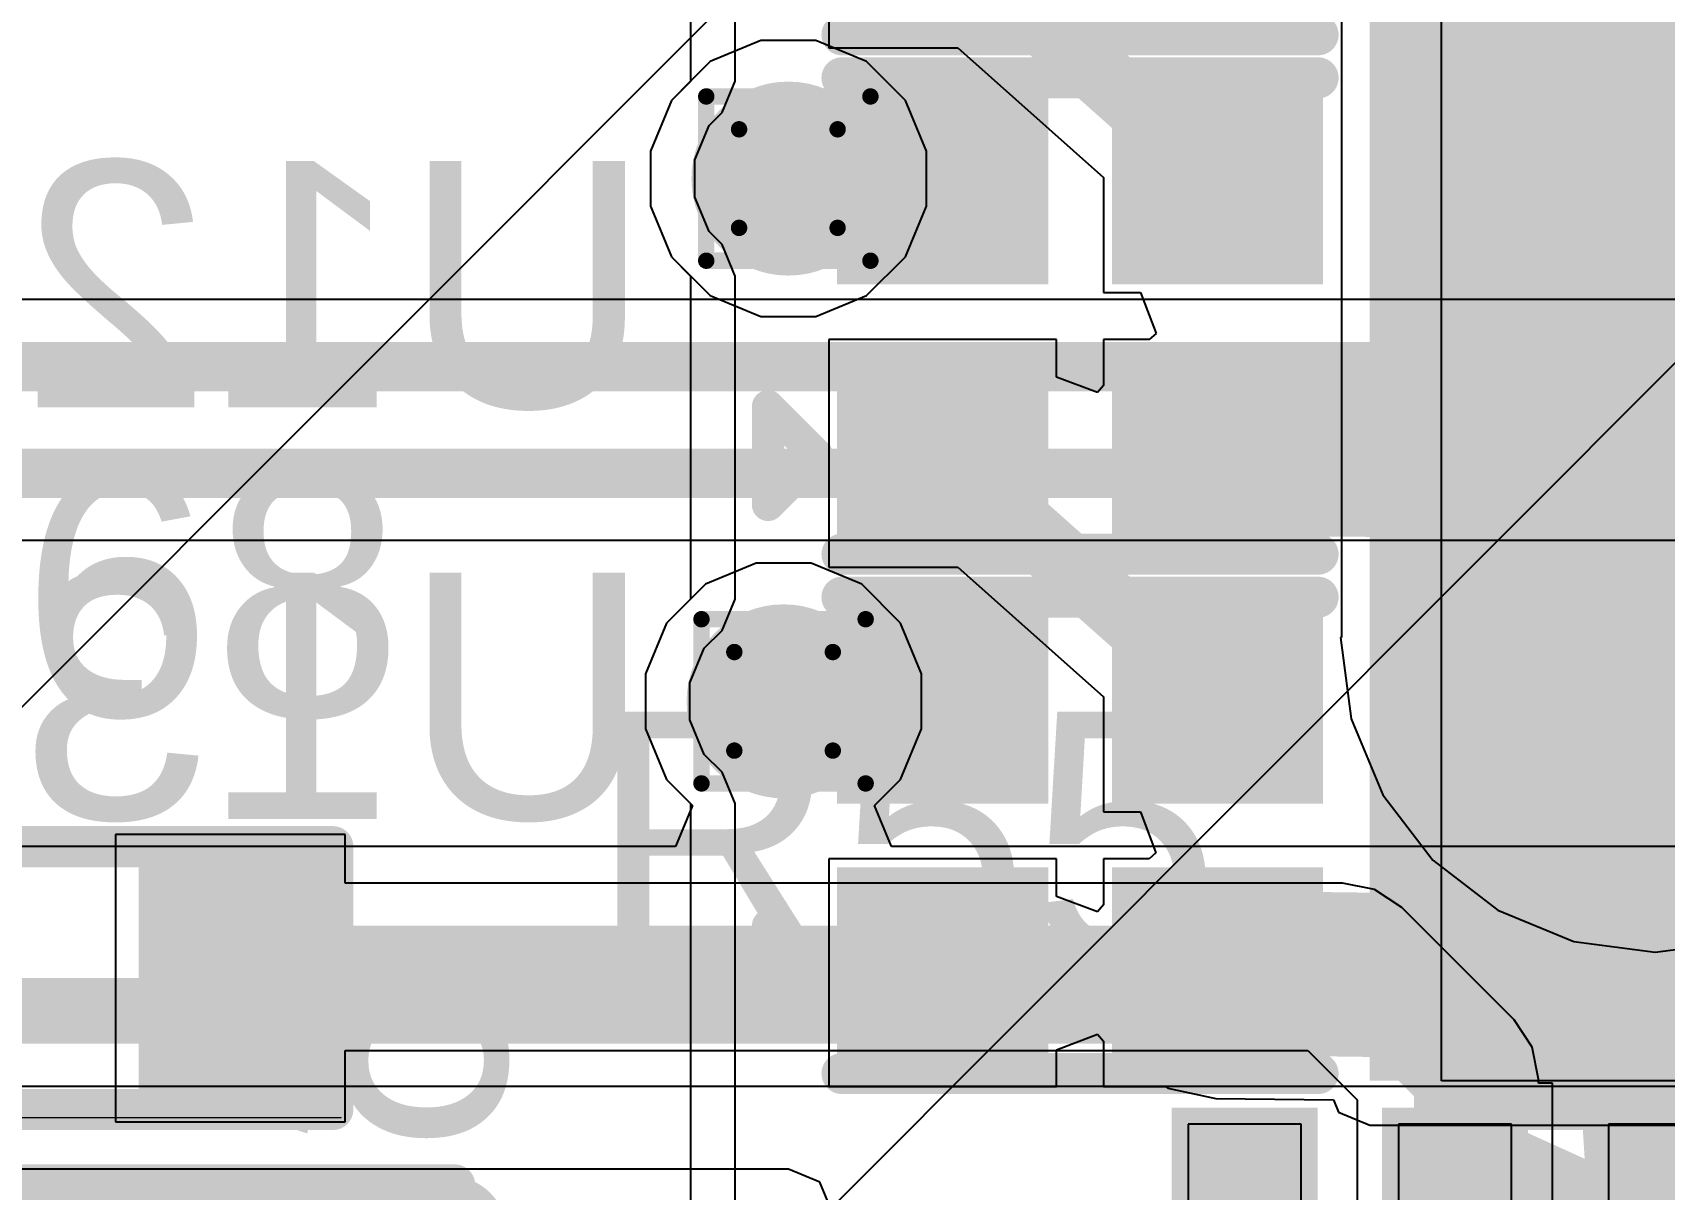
# Model space of a CAD drawing. Header units: inches. Extents: x -6 to 5433, y -4 to 5447.
# Drawn here: x 2.47 to 7.52, y 12.01 to 15.59 of the extents above; entities that cross this region are included whole.
import ezdxf

# ---------------------------------------------------------------- set-up
doc = ezdxf.new("R2010")
doc.units = ezdxf.units.IN
for name, color, linetype in [('Bottom Layer', 5, 'Continuous'), ('Bottom Overlay', 54, 'Continuous'), ('Bottom Paste', 16, 'Continuous'), ('Bottom Solder', 6, 'Continuous'), ('Drill Drawing', 1, 'Continuous'), ('Ground', 16, 'Continuous'), ('Power', 76, 'Continuous'), ('Top Layer', 1, 'Continuous'), ('Top Overlay', 2, 'Continuous'), ('Top Paste', 8, 'Continuous'), ('Top Solder', 216, 'Continuous'), ('Via Holes', 16, 'Continuous')]:
    doc.layers.add(name, color=color, linetype=linetype)
doc.styles.add('Arial', font='', dxfattribs={"height": 0.2})
doc.styles.add('Arial_Bold', font='', dxfattribs={"height": 0.2})
doc.styles.get('Arial').set_extended_font_data('Arial')
doc.styles.get('Arial_Bold').set_extended_font_data('Arial', bold=True)

# ---------------------------------------------------------------- blocks, each defined once
blk = doc.blocks.new('C___0402_B_9')
at = {"layer": 'Bottom Layer'}
for points in [[(-0.2413, 0.3175), (-0.2413, -0.3175), (-0.6985, -0.3175), (-0.6985, 0.3175)], [(0.6985, 0.3175), (0.6985, -0.3175), (0.2413, -0.3175), (0.2413, 0.3175)]]:
    blk.add_hatch(color=5, dxfattribs=at).paths.add_polyline_path(points)
at = {"layer": 'Bottom Paste'}
for points in [[(-0.2413, 0.3175), (-0.2413, -0.3175), (-0.6985, -0.3175), (-0.6985, 0.3175)], [(0.6985, 0.3175), (0.6985, -0.3175), (0.2413, -0.3175), (0.2413, 0.3175)]]:
    blk.add_hatch(color=16, dxfattribs=at).paths.add_polyline_path(points)
at = {"layer": 'Bottom Solder'}
for points in [[(-0.1813, 0.3775), (-0.1813, -0.3775), (-0.7585, -0.3775), (-0.7585, 0.3775)], [(0.7585, 0.3775), (0.7585, -0.3775), (0.1813, -0.3775), (0.1813, 0.3775)]]:
    blk.add_hatch(color=6, dxfattribs=at).paths.add_polyline_path(points)
at = {"layer": 'Bottom Overlay'}
for points in [[(-0.7874, 0.4064, 0.127, 0.127, 0), (-0.2794, 0.4064, 0.127, 0.127, 0)], [(-0.7874, -0.4064, 0.127, 0.127, 0), (-0.7874, 0.4064, 0.127, 0.127, 0)], [(0.2794, 0.4064, 0.127, 0.127, 0), (0.7874, 0.4064, 0.127, 0.127, 0)], [(0.7874, -0.4064, 0.127, 0.127, 0), (0.7874, 0.4064, 0.127, 0.127, 0)], [(-0.7874, -0.4064, 0.127, 0.127, 0), (-0.2794, -0.4064, 0.127, 0.127, 0)], [(0.2794, -0.4064, 0.127, 0.127, 0), (0.7874, -0.4064, 0.127, 0.127, 0)]]:
    blk.add_lwpolyline(points, format="xyseb", dxfattribs=at)
for points in [[(-0.8191, 0.4064, 0.0635, 0.0635, 1), (-0.7556, 0.4064, 0.0635, 0.0635, 1)], [(-0.8191, 0.4064, 0.0635, 0.0635, 1), (-0.7556, 0.4064, 0.0635, 0.0635, 1)], [(-0.3111, 0.4064, 0.0635, 0.0635, 1), (-0.2477, 0.4064, 0.0635, 0.0635, 1)], [(0.2477, 0.4064, 0.0635, 0.0635, 1), (0.3111, 0.4064, 0.0635, 0.0635, 1)], [(0.7556, 0.4064, 0.0635, 0.0635, 1), (0.8191, 0.4064, 0.0635, 0.0635, 1)], [(0.7556, 0.4064, 0.0635, 0.0635, 1), (0.8191, 0.4064, 0.0635, 0.0635, 1)], [(-0.8191, -0.4064, 0.0635, 0.0635, 1), (-0.7556, -0.4064, 0.0635, 0.0635, 1)], [(-0.8191, -0.4064, 0.0635, 0.0635, 1), (-0.7556, -0.4064, 0.0635, 0.0635, 1)], [(-0.3111, -0.4064, 0.0635, 0.0635, 1), (-0.2477, -0.4064, 0.0635, 0.0635, 1)], [(0.2477, -0.4064, 0.0635, 0.0635, 1), (0.3111, -0.4064, 0.0635, 0.0635, 1)], [(0.7556, -0.4064, 0.0635, 0.0635, 1), (0.8191, -0.4064, 0.0635, 0.0635, 1)], [(0.7556, -0.4064, 0.0635, 0.0635, 1), (0.8191, -0.4064, 0.0635, 0.0635, 1)]]:
    blk.add_lwpolyline(points, format="xyseb", close=True, dxfattribs=at)
blk = doc.blocks.new('XL_1010RGBC_WS2812B_B_23')
at = {"layer": 'Bottom Layer'}
for points in [[(-0.65, 0.2), (-0.65, 0.65), (-0.2, 0.65), (-0.2, 0.2)], [(0.2, 0.2), (0.2, 0.65), (0.65, 0.65), (0.65, 0.2)], [(-0.65, -0.2), (-0.2, -0.2), (-0.2, -0.65), (-0.65, -0.65)], [(0.2, -0.2), (0.65, -0.2), (0.65, -0.65), (0.2, -0.65)]]:
    blk.add_hatch(color=5, dxfattribs=at).paths.add_polyline_path(points)
at = {"layer": 'Bottom Paste'}
for points in [[(-0.65, 0.2), (-0.65, 0.65), (-0.2, 0.65), (-0.2, 0.2)], [(0.2, 0.2), (0.2, 0.65), (0.65, 0.65), (0.65, 0.2)], [(-0.65, -0.2), (-0.2, -0.2), (-0.2, -0.65), (-0.65, -0.65)], [(0.2, -0.2), (0.65, -0.2), (0.65, -0.65), (0.2, -0.65)]]:
    blk.add_hatch(color=16, dxfattribs=at).paths.add_polyline_path(points)
at = {"layer": 'Bottom Solder'}
for points in [[(-0.7516, 0.0984), (-0.7516, 0.7516), (-0.0984, 0.7516), (-0.0984, 0.0984)], [(0.0984, 0.0984), (0.0984, 0.7516), (0.7516, 0.7516), (0.7516, 0.0984)], [(-0.7516, -0.0984), (-0.0984, -0.0984), (-0.0984, -0.7516), (-0.7516, -0.7516)], [(0.0984, -0.0984), (0.7516, -0.0984), (0.7516, -0.7516), (0.0984, -0.7516)]]:
    blk.add_hatch(color=6, dxfattribs=at).paths.add_polyline_path(points)
at = {"layer": 'Bottom Overlay'}
for points in [[(-0.7366, 0.7366, 0.127, 0.127, 0), (0.7366, 0.7366, 0.127, 0.127, 0)], [(-0.9652, -0.2794, 0.1, 0.1, 0), (-0.8128, -0.4318, 0.1, 0.1, 0)], [(-0.9652, -0.5842, 0.1, 0.1, 0), (-0.9652, -0.2794, 0.1, 0.1, 0)], [(1.016, -0.5588, 0.1, 0.1, 0), (1.016, -0.254, 0.1, 0.1, 0)], [(-0.9652, -0.5842, 0.1, 0.1, 0), (-0.8128, -0.4318, 0.1, 0.1, 0)], [(0.8636, -0.4064, 0.1, 0.1, 0), (1.1684, -0.4064, 0.1, 0.1, 0)], [(-0.7366, -0.7366, 0.127, 0.127, 0), (0.7366, -0.7366, 0.127, 0.127, 0)]]:
    blk.add_lwpolyline(points, format="xyseb", dxfattribs=at)
for points in [[(-0.7683, 0.7366, 0.0635, 0.0635, 1), (-0.7048, 0.7366, 0.0635, 0.0635, 1)], [(0.7048, 0.7366, 0.0635, 0.0635, 1), (0.7683, 0.7366, 0.0635, 0.0635, 1)], [(-0.9902, -0.2794, 0.05, 0.05, 1), (-0.9402, -0.2794, 0.05, 0.05, 1)], [(-0.9902, -0.2794, 0.05, 0.05, 1), (-0.9402, -0.2794, 0.05, 0.05, 1)], [(0.991, -0.254, 0.05, 0.05, 1), (1.041, -0.254, 0.05, 0.05, 1)], [(-0.8378, -0.4318, 0.05, 0.05, 1), (-0.7878, -0.4318, 0.05, 0.05, 1)], [(-0.8378, -0.4318, 0.05, 0.05, 1), (-0.7878, -0.4318, 0.05, 0.05, 1)], [(0.8386, -0.4064, 0.05, 0.05, 1), (0.8886, -0.4064, 0.05, 0.05, 1)], [(1.1434, -0.4064, 0.05, 0.05, 1), (1.1934, -0.4064, 0.05, 0.05, 1)], [(-0.9902, -0.5842, 0.05, 0.05, 1), (-0.9402, -0.5842, 0.05, 0.05, 1)], [(-0.9902, -0.5842, 0.05, 0.05, 1), (-0.9402, -0.5842, 0.05, 0.05, 1)], [(0.991, -0.5588, 0.05, 0.05, 1), (1.041, -0.5588, 0.05, 0.05, 1)], [(-0.7683, -0.7366, 0.0635, 0.0635, 1), (-0.7048, -0.7366, 0.0635, 0.0635, 1)], [(0.7048, -0.7366, 0.0635, 0.0635, 1), (0.7683, -0.7366, 0.0635, 0.0635, 1)]]:
    blk.add_lwpolyline(points, format="xyseb", close=True, dxfattribs=at)
blk = doc.blocks.new('TL3340AF160QG_33')
at = {"layer": 'Top Solder'}
for p in [(-1.71, 0.3751), (0.7722, 1.9528)]:
    blk.add_line(p, (-5441.5052, 5436.5959), dxfattribs=at)
blk = doc.blocks.new('16_QFN__4_4__38')
at = {"layer": 'Top Layer'}
for points in [[(-0.1654, -1.55), (-0.1654, -2.55), (-0.5154, -2.55), (-0.5154, -1.55)], [(0.4849, -1.55), (0.4849, -2.55), (0.1349, -2.55), (0.1349, -1.55)], [(1.1351, -1.55), (1.1351, -2.55), (0.7851, -2.55), (0.7851, -1.55)]]:
    blk.add_hatch(color=1, dxfattribs=at).paths.add_polyline_path(points)
at = {"layer": 'Top Solder'}
for points in [[(-0.1146, -1.4992), (-0.1146, -2.6008), (-0.5662, -2.6008), (-0.5662, -1.4992)], [(0.5357, -1.4992), (0.5357, -2.6008), (0.0841, -2.6008), (0.0841, -1.4992)], [(1.1859, -1.4992), (1.1859, -2.6008), (0.7343, -2.6008), (0.7343, -1.4992)]]:
    blk.add_hatch(color=216, dxfattribs=at).paths.add_polyline_path(points)
at = {"layer": 'Top Paste'}
for p, q in [((-0.1654, -2.55), (-0.1654, -1.55)), ((0.1349, -1.55), (0.1349, -2.55)), ((0.4849, -2.55), (0.4849, -1.55)), ((0.7851, -1.55), (0.7851, -2.55)), ((1.1351, -2.55), (1.1351, -1.55)), ((-0.5154, -2.55), (-0.1654, -2.55)), ((0.1349, -2.55), (0.1349, -2.55)), ((0.1349, -2.55), (0.4849, -2.55)), ((0.7851, -2.55), (0.7851, -2.55)), ((0.7851, -2.55), (1.1351, -2.55))]:
    blk.add_line(p, q, dxfattribs=at)
blk = doc.blocks.new('XL_1010RGBC_WS2812B_B_40')
at = {"layer": 'Bottom Layer'}
for points in [[(-0.65, 0.2), (-0.65, 0.65), (-0.2, 0.65), (-0.2, 0.2)], [(0.2, 0.2), (0.2, 0.65), (0.65, 0.65), (0.65, 0.2)], [(-0.65, -0.2), (-0.2, -0.2), (-0.2, -0.65), (-0.65, -0.65)], [(0.2, -0.2), (0.65, -0.2), (0.65, -0.65), (0.2, -0.65)]]:
    blk.add_hatch(color=5, dxfattribs=at).paths.add_polyline_path(points)
at = {"layer": 'Bottom Paste'}
for points in [[(-0.65, 0.2), (-0.65, 0.65), (-0.2, 0.65), (-0.2, 0.2)], [(0.2, 0.2), (0.2, 0.65), (0.65, 0.65), (0.65, 0.2)], [(-0.65, -0.2), (-0.2, -0.2), (-0.2, -0.65), (-0.65, -0.65)], [(0.2, -0.2), (0.65, -0.2), (0.65, -0.65), (0.2, -0.65)]]:
    blk.add_hatch(color=16, dxfattribs=at).paths.add_polyline_path(points)
at = {"layer": 'Bottom Solder'}
for points in [[(-0.7516, 0.0984), (-0.7516, 0.7516), (-0.0984, 0.7516), (-0.0984, 0.0984)], [(0.0984, 0.0984), (0.0984, 0.7516), (0.7516, 0.7516), (0.7516, 0.0984)], [(-0.7516, -0.0984), (-0.0984, -0.0984), (-0.0984, -0.7516), (-0.7516, -0.7516)], [(0.0984, -0.0984), (0.7516, -0.0984), (0.7516, -0.7516), (0.0984, -0.7516)]]:
    blk.add_hatch(color=6, dxfattribs=at).paths.add_polyline_path(points)
at = {"layer": 'Bottom Overlay'}
for points in [[(-0.7366, 0.7366, 0.127, 0.127, 0), (0.7366, 0.7366, 0.127, 0.127, 0)], [(-0.9652, -0.2794, 0.1, 0.1, 0), (-0.8128, -0.4318, 0.1, 0.1, 0)], [(-0.9652, -0.5842, 0.1, 0.1, 0), (-0.9652, -0.2794, 0.1, 0.1, 0)], [(1.016, -0.5588, 0.1, 0.1, 0), (1.016, -0.254, 0.1, 0.1, 0)], [(-0.9652, -0.5842, 0.1, 0.1, 0), (-0.8128, -0.4318, 0.1, 0.1, 0)], [(0.8636, -0.4064, 0.1, 0.1, 0), (1.1684, -0.4064, 0.1, 0.1, 0)], [(-0.7366, -0.7366, 0.127, 0.127, 0), (0.7366, -0.7366, 0.127, 0.127, 0)]]:
    blk.add_lwpolyline(points, format="xyseb", dxfattribs=at)
for points in [[(-0.7683, 0.7366, 0.0635, 0.0635, 1), (-0.7048, 0.7366, 0.0635, 0.0635, 1)], [(0.7048, 0.7366, 0.0635, 0.0635, 1), (0.7683, 0.7366, 0.0635, 0.0635, 1)], [(-0.9902, -0.2794, 0.05, 0.05, 1), (-0.9402, -0.2794, 0.05, 0.05, 1)], [(-0.9902, -0.2794, 0.05, 0.05, 1), (-0.9402, -0.2794, 0.05, 0.05, 1)], [(0.991, -0.254, 0.05, 0.05, 1), (1.041, -0.254, 0.05, 0.05, 1)], [(-0.8378, -0.4318, 0.05, 0.05, 1), (-0.7878, -0.4318, 0.05, 0.05, 1)], [(-0.8378, -0.4318, 0.05, 0.05, 1), (-0.7878, -0.4318, 0.05, 0.05, 1)], [(0.8386, -0.4064, 0.05, 0.05, 1), (0.8886, -0.4064, 0.05, 0.05, 1)], [(1.1434, -0.4064, 0.05, 0.05, 1), (1.1934, -0.4064, 0.05, 0.05, 1)], [(-0.9902, -0.5842, 0.05, 0.05, 1), (-0.9402, -0.5842, 0.05, 0.05, 1)], [(-0.9902, -0.5842, 0.05, 0.05, 1), (-0.9402, -0.5842, 0.05, 0.05, 1)], [(0.991, -0.5588, 0.05, 0.05, 1), (1.041, -0.5588, 0.05, 0.05, 1)], [(-0.7683, -0.7366, 0.0635, 0.0635, 1), (-0.7048, -0.7366, 0.0635, 0.0635, 1)], [(0.7048, -0.7366, 0.0635, 0.0635, 1), (0.7683, -0.7366, 0.0635, 0.0635, 1)]]:
    blk.add_lwpolyline(points, format="xyseb", close=True, dxfattribs=at)
blk = doc.blocks.new('XL_1010RGBC_WS2812B_B_44')
at = {"layer": 'Bottom Layer'}
for points in [[(-0.65, 0.2), (-0.65, 0.65), (-0.2, 0.65), (-0.2, 0.2)], [(0.2, 0.2), (0.2, 0.65), (0.65, 0.65), (0.65, 0.2)], [(-0.65, -0.2), (-0.2, -0.2), (-0.2, -0.65), (-0.65, -0.65)], [(0.2, -0.2), (0.65, -0.2), (0.65, -0.65), (0.2, -0.65)]]:
    blk.add_hatch(color=5, dxfattribs=at).paths.add_polyline_path(points)
at = {"layer": 'Bottom Paste'}
for points in [[(-0.65, 0.2), (-0.65, 0.65), (-0.2, 0.65), (-0.2, 0.2)], [(0.2, 0.2), (0.2, 0.65), (0.65, 0.65), (0.65, 0.2)], [(-0.65, -0.2), (-0.2, -0.2), (-0.2, -0.65), (-0.65, -0.65)], [(0.2, -0.2), (0.65, -0.2), (0.65, -0.65), (0.2, -0.65)]]:
    blk.add_hatch(color=16, dxfattribs=at).paths.add_polyline_path(points)
at = {"layer": 'Bottom Solder'}
for points in [[(-0.7516, 0.0984), (-0.7516, 0.7516), (-0.0984, 0.7516), (-0.0984, 0.0984)], [(0.0984, 0.0984), (0.0984, 0.7516), (0.7516, 0.7516), (0.7516, 0.0984)], [(-0.7516, -0.0984), (-0.0984, -0.0984), (-0.0984, -0.7516), (-0.7516, -0.7516)], [(0.0984, -0.0984), (0.7516, -0.0984), (0.7516, -0.7516), (0.0984, -0.7516)]]:
    blk.add_hatch(color=6, dxfattribs=at).paths.add_polyline_path(points)
at = {"layer": 'Bottom Overlay'}
for points in [[(-0.7366, 0.7366, 0.127, 0.127, 0), (0.7366, 0.7366, 0.127, 0.127, 0)], [(-0.9652, -0.5842, 0.1, 0.1, 0), (-0.9652, -0.2794, 0.1, 0.1, 0)], [(-0.9652, -0.2794, 0.1, 0.1, 0), (-0.8128, -0.4318, 0.1, 0.1, 0)], [(1.016, -0.5588, 0.1, 0.1, 0), (1.016, -0.254, 0.1, 0.1, 0)], [(-0.9652, -0.5842, 0.1, 0.1, 0), (-0.8128, -0.4318, 0.1, 0.1, 0)], [(0.8636, -0.4064, 0.1, 0.1, 0), (1.1684, -0.4064, 0.1, 0.1, 0)], [(-0.7366, -0.7366, 0.127, 0.127, 0), (0.7366, -0.7366, 0.127, 0.127, 0)]]:
    blk.add_lwpolyline(points, format="xyseb", dxfattribs=at)
for points in [[(-0.7683, 0.7366, 0.0635, 0.0635, 1), (-0.7048, 0.7366, 0.0635, 0.0635, 1)], [(0.7048, 0.7366, 0.0635, 0.0635, 1), (0.7683, 0.7366, 0.0635, 0.0635, 1)], [(-0.9902, -0.2794, 0.05, 0.05, 1), (-0.9402, -0.2794, 0.05, 0.05, 1)], [(-0.9902, -0.2794, 0.05, 0.05, 1), (-0.9402, -0.2794, 0.05, 0.05, 1)], [(0.991, -0.254, 0.05, 0.05, 1), (1.041, -0.254, 0.05, 0.05, 1)], [(-0.8378, -0.4318, 0.05, 0.05, 1), (-0.7878, -0.4318, 0.05, 0.05, 1)], [(-0.8378, -0.4318, 0.05, 0.05, 1), (-0.7878, -0.4318, 0.05, 0.05, 1)], [(0.8386, -0.4064, 0.05, 0.05, 1), (0.8886, -0.4064, 0.05, 0.05, 1)], [(1.1434, -0.4064, 0.05, 0.05, 1), (1.1934, -0.4064, 0.05, 0.05, 1)], [(-0.9902, -0.5842, 0.05, 0.05, 1), (-0.9402, -0.5842, 0.05, 0.05, 1)], [(-0.9902, -0.5842, 0.05, 0.05, 1), (-0.9402, -0.5842, 0.05, 0.05, 1)], [(0.991, -0.5588, 0.05, 0.05, 1), (1.041, -0.5588, 0.05, 0.05, 1)], [(-0.7683, -0.7366, 0.0635, 0.0635, 1), (-0.7048, -0.7366, 0.0635, 0.0635, 1)], [(0.7048, -0.7366, 0.0635, 0.0635, 1), (0.7683, -0.7366, 0.0635, 0.0635, 1)]]:
    blk.add_lwpolyline(points, format="xyseb", close=True, dxfattribs=at)
blk = doc.blocks.new('R___0402_58')
at = {"layer": 'Top Layer'}
for points in [[(-0.6985, -0.3175), (-0.6985, 0.3175), (-0.2413, 0.3175), (-0.2413, -0.3175)], [(0.2413, -0.3175), (0.2413, 0.3175), (0.6985, 0.3175), (0.6985, -0.3175)]]:
    blk.add_hatch(color=1, dxfattribs=at).paths.add_polyline_path(points)
at = {"layer": 'Top Paste'}
for points in [[(-0.6985, -0.3175), (-0.6985, 0.3175), (-0.2413, 0.3175), (-0.2413, -0.3175)], [(0.2413, -0.3175), (0.2413, 0.3175), (0.6985, 0.3175), (0.6985, -0.3175)]]:
    blk.add_hatch(color=8, dxfattribs=at).paths.add_polyline_path(points)
at = {"layer": 'Top Solder'}
for points in [[(-0.7535, -0.3725), (-0.7535, 0.3725), (-0.1863, 0.3725), (-0.1863, -0.3725)], [(0.1863, -0.3725), (0.1863, 0.3725), (0.7535, 0.3725), (0.7535, -0.3725)]]:
    blk.add_hatch(color=216, dxfattribs=at).paths.add_polyline_path(points)
at = {"layer": 'Top Overlay'}
for points in [[(-0.7874, 0.4064, 0.127, 0.127, 0), (0.7874, 0.4064, 0.127, 0.127, 0)], [(-0.7874, -0.4064, 0.127, 0.127, 0), (-0.7874, 0.4064, 0.127, 0.127, 0)], [(0.7874, -0.4064, 0.127, 0.127, 0), (0.7874, 0.4064, 0.127, 0.127, 0)], [(-0.7874, -0.4064, 0.127, 0.127, 0), (0.7874, -0.4064, 0.127, 0.127, 0)], [(-0.8128, -0.4318, 0.00323, 0.00323, 0), (0.8128, -0.4318, 0.00323, 0.00323, 0)]]:
    blk.add_lwpolyline(points, format="xyseb", dxfattribs=at)
for points in [[(-0.8191, 0.4064, 0.0635, 0.0635, 1), (-0.7556, 0.4064, 0.0635, 0.0635, 1)], [(-0.8191, 0.4064, 0.0635, 0.0635, 1), (-0.7556, 0.4064, 0.0635, 0.0635, 1)], [(0.7556, 0.4064, 0.0635, 0.0635, 1), (0.8191, 0.4064, 0.0635, 0.0635, 1)], [(0.7556, 0.4064, 0.0635, 0.0635, 1), (0.8191, 0.4064, 0.0635, 0.0635, 1)], [(-0.8191, -0.4064, 0.0635, 0.0635, 1), (-0.7556, -0.4064, 0.0635, 0.0635, 1)], [(-0.8191, -0.4064, 0.0635, 0.0635, 1), (-0.7556, -0.4064, 0.0635, 0.0635, 1)], [(0.7556, -0.4064, 0.0635, 0.0635, 1), (0.8191, -0.4064, 0.0635, 0.0635, 1)], [(0.7556, -0.4064, 0.0635, 0.0635, 1), (0.8191, -0.4064, 0.0635, 0.0635, 1)], [(-0.8136, -0.4318, 0.00161, 0.00161, 1), (-0.812, -0.4318, 0.00161, 0.00161, 1)], [(0.812, -0.4318, 0.00161, 0.00161, 1), (0.8136, -0.4318, 0.00161, 0.00161, 1)]]:
    blk.add_lwpolyline(points, format="xyseb", close=True, dxfattribs=at)
blk = doc.blocks.new('R___0603_68')
at = {"layer": 'Top Layer'}
for points in [[(-0.381, 0.4445), (-0.381, -0.4445), (-1.143, -0.4445), (-1.143, 0.4445)], [(1.143, 0.4445), (1.143, -0.4445), (0.381, -0.4445), (0.381, 0.4445)]]:
    blk.add_hatch(color=1, dxfattribs=at).paths.add_polyline_path(points)
at = {"layer": 'Top Paste'}
for points in [[(-0.381, 0.4445), (-0.381, -0.4445), (-1.143, -0.4445), (-1.143, 0.4445)], [(1.143, 0.4445), (1.143, -0.4445), (0.381, -0.4445), (0.381, 0.4445)]]:
    blk.add_hatch(color=8, dxfattribs=at).paths.add_polyline_path(points)
at = {"layer": 'Top Solder'}
for points in [[(-0.2794, 0.5461), (-0.2794, -0.5461), (-1.2446, -0.5461), (-1.2446, 0.5461)], [(1.2446, 0.5461), (1.2446, -0.5461), (0.2794, -0.5461), (0.2794, 0.5461)]]:
    blk.add_hatch(color=216, dxfattribs=at).paths.add_polyline_path(points)
at = {"layer": 'Top Overlay'}
for points in [[(-1.2192, 0.5334, 0.127, 0.127, 0), (-1.2192, -0.5334, 0.127, 0.127, 0)], [(1.2192, 0.5334, 0.127, 0.127, 0), (-1.2192, 0.5334, 0.127, 0.127, 0)], [(1.2192, 0.5334, 0.127, 0.127, 0), (1.2192, -0.5334, 0.127, 0.127, 0)], [(1.2192, -0.5334, 0.127, 0.127, 0), (-1.2192, -0.5334, 0.127, 0.127, 0)]]:
    blk.add_lwpolyline(points, format="xyseb", dxfattribs=at)
for points in [[(-1.25095, 0.5334, 0.0635, 0.0635, 1), (-1.18745, 0.5334, 0.0635, 0.0635, 1)], [(-1.25095, 0.5334, 0.0635, 0.0635, 1), (-1.18745, 0.5334, 0.0635, 0.0635, 1)], [(1.18745, 0.5334, 0.0635, 0.0635, 1), (1.25095, 0.5334, 0.0635, 0.0635, 1)], [(1.18745, 0.5334, 0.0635, 0.0635, 1), (1.25095, 0.5334, 0.0635, 0.0635, 1)], [(-1.25095, -0.5334, 0.0635, 0.0635, 1), (-1.18745, -0.5334, 0.0635, 0.0635, 1)], [(-1.25095, -0.5334, 0.0635, 0.0635, 1), (-1.18745, -0.5334, 0.0635, 0.0635, 1)], [(1.18745, -0.5334, 0.0635, 0.0635, 1), (1.25095, -0.5334, 0.0635, 0.0635, 1)], [(1.18745, -0.5334, 0.0635, 0.0635, 1), (1.25095, -0.5334, 0.0635, 0.0635, 1)]]:
    blk.add_lwpolyline(points, format="xyseb", close=True, dxfattribs=at)
blk = doc.blocks.new('C___0402_B_191')
at = {"layer": 'Bottom Layer'}
for points in [[(-0.2413, 0.3175), (-0.2413, -0.3175), (-0.6985, -0.3175), (-0.6985, 0.3175)], [(0.6985, 0.3175), (0.6985, -0.3175), (0.2413, -0.3175), (0.2413, 0.3175)]]:
    blk.add_hatch(color=5, dxfattribs=at).paths.add_polyline_path(points)
at = {"layer": 'Bottom Paste'}
for points in [[(-0.2413, 0.3175), (-0.2413, -0.3175), (-0.6985, -0.3175), (-0.6985, 0.3175)], [(0.6985, 0.3175), (0.6985, -0.3175), (0.2413, -0.3175), (0.2413, 0.3175)]]:
    blk.add_hatch(color=16, dxfattribs=at).paths.add_polyline_path(points)
at = {"layer": 'Bottom Solder'}
for points in [[(-0.1813, 0.3775), (-0.1813, -0.3775), (-0.7585, -0.3775), (-0.7585, 0.3775)], [(0.7585, 0.3775), (0.7585, -0.3775), (0.1813, -0.3775), (0.1813, 0.3775)]]:
    blk.add_hatch(color=6, dxfattribs=at).paths.add_polyline_path(points)
at = {"layer": 'Bottom Overlay'}
for points in [[(-0.7874, 0.4064, 0.127, 0.127, 0), (-0.2794, 0.4064, 0.127, 0.127, 0)], [(-0.7874, -0.4064, 0.127, 0.127, 0), (-0.7874, 0.4064, 0.127, 0.127, 0)], [(0.2794, 0.4064, 0.127, 0.127, 0), (0.7874, 0.4064, 0.127, 0.127, 0)], [(0.7874, -0.4064, 0.127, 0.127, 0), (0.7874, 0.4064, 0.127, 0.127, 0)], [(-0.7874, -0.4064, 0.127, 0.127, 0), (-0.2794, -0.4064, 0.127, 0.127, 0)], [(0.2794, -0.4064, 0.127, 0.127, 0), (0.7874, -0.4064, 0.127, 0.127, 0)]]:
    blk.add_lwpolyline(points, format="xyseb", dxfattribs=at)
for points in [[(-0.8191, 0.4064, 0.0635, 0.0635, 1), (-0.7556, 0.4064, 0.0635, 0.0635, 1)], [(-0.8191, 0.4064, 0.0635, 0.0635, 1), (-0.7556, 0.4064, 0.0635, 0.0635, 1)], [(-0.3111, 0.4064, 0.0635, 0.0635, 1), (-0.2477, 0.4064, 0.0635, 0.0635, 1)], [(0.2477, 0.4064, 0.0635, 0.0635, 1), (0.3111, 0.4064, 0.0635, 0.0635, 1)], [(0.7556, 0.4064, 0.0635, 0.0635, 1), (0.8191, 0.4064, 0.0635, 0.0635, 1)], [(0.7556, 0.4064, 0.0635, 0.0635, 1), (0.8191, 0.4064, 0.0635, 0.0635, 1)], [(-0.8191, -0.4064, 0.0635, 0.0635, 1), (-0.7556, -0.4064, 0.0635, 0.0635, 1)], [(-0.8191, -0.4064, 0.0635, 0.0635, 1), (-0.7556, -0.4064, 0.0635, 0.0635, 1)], [(-0.3111, -0.4064, 0.0635, 0.0635, 1), (-0.2477, -0.4064, 0.0635, 0.0635, 1)], [(0.2477, -0.4064, 0.0635, 0.0635, 1), (0.3111, -0.4064, 0.0635, 0.0635, 1)], [(0.7556, -0.4064, 0.0635, 0.0635, 1), (0.8191, -0.4064, 0.0635, 0.0635, 1)], [(0.7556, -0.4064, 0.0635, 0.0635, 1), (0.8191, -0.4064, 0.0635, 0.0635, 1)]]:
    blk.add_lwpolyline(points, format="xyseb", close=True, dxfattribs=at)
blk = doc.blocks.new('C___0402_B_192')
at = {"layer": 'Bottom Layer'}
for points in [[(-0.2413, 0.3175), (-0.2413, -0.3175), (-0.6985, -0.3175), (-0.6985, 0.3175)], [(0.6985, 0.3175), (0.6985, -0.3175), (0.2413, -0.3175), (0.2413, 0.3175)]]:
    blk.add_hatch(color=5, dxfattribs=at).paths.add_polyline_path(points)
at = {"layer": 'Bottom Paste'}
for points in [[(-0.2413, 0.3175), (-0.2413, -0.3175), (-0.6985, -0.3175), (-0.6985, 0.3175)], [(0.6985, 0.3175), (0.6985, -0.3175), (0.2413, -0.3175), (0.2413, 0.3175)]]:
    blk.add_hatch(color=16, dxfattribs=at).paths.add_polyline_path(points)
at = {"layer": 'Bottom Solder'}
for points in [[(-0.1813, 0.3775), (-0.1813, -0.3775), (-0.7585, -0.3775), (-0.7585, 0.3775)], [(0.7585, 0.3775), (0.7585, -0.3775), (0.1813, -0.3775), (0.1813, 0.3775)]]:
    blk.add_hatch(color=6, dxfattribs=at).paths.add_polyline_path(points)
at = {"layer": 'Bottom Overlay'}
for points in [[(-0.7874, -0.4064, 0.127, 0.127, 0), (-0.7874, 0.4064, 0.127, 0.127, 0)], [(-0.7874, 0.4064, 0.127, 0.127, 0), (-0.2794, 0.4064, 0.127, 0.127, 0)], [(0.2794, 0.4064, 0.127, 0.127, 0), (0.7874, 0.4064, 0.127, 0.127, 0)], [(0.7874, -0.4064, 0.127, 0.127, 0), (0.7874, 0.4064, 0.127, 0.127, 0)], [(-0.7874, -0.4064, 0.127, 0.127, 0), (-0.2794, -0.4064, 0.127, 0.127, 0)], [(0.2794, -0.4064, 0.127, 0.127, 0), (0.7874, -0.4064, 0.127, 0.127, 0)]]:
    blk.add_lwpolyline(points, format="xyseb", dxfattribs=at)
for points in [[(-0.8191, 0.4064, 0.0635, 0.0635, 1), (-0.7556, 0.4064, 0.0635, 0.0635, 1)], [(-0.8191, 0.4064, 0.0635, 0.0635, 1), (-0.7556, 0.4064, 0.0635, 0.0635, 1)], [(-0.3111, 0.4064, 0.0635, 0.0635, 1), (-0.2477, 0.4064, 0.0635, 0.0635, 1)], [(0.2477, 0.4064, 0.0635, 0.0635, 1), (0.3111, 0.4064, 0.0635, 0.0635, 1)], [(0.7556, 0.4064, 0.0635, 0.0635, 1), (0.8191, 0.4064, 0.0635, 0.0635, 1)], [(0.7556, 0.4064, 0.0635, 0.0635, 1), (0.8191, 0.4064, 0.0635, 0.0635, 1)], [(-0.8191, -0.4064, 0.0635, 0.0635, 1), (-0.7556, -0.4064, 0.0635, 0.0635, 1)], [(-0.8191, -0.4064, 0.0635, 0.0635, 1), (-0.7556, -0.4064, 0.0635, 0.0635, 1)], [(-0.3111, -0.4064, 0.0635, 0.0635, 1), (-0.2477, -0.4064, 0.0635, 0.0635, 1)], [(0.2477, -0.4064, 0.0635, 0.0635, 1), (0.3111, -0.4064, 0.0635, 0.0635, 1)], [(0.7556, -0.4064, 0.0635, 0.0635, 1), (0.8191, -0.4064, 0.0635, 0.0635, 1)], [(0.7556, -0.4064, 0.0635, 0.0635, 1), (0.8191, -0.4064, 0.0635, 0.0635, 1)]]:
    blk.add_lwpolyline(points, format="xyseb", close=True, dxfattribs=at)

msp = doc.modelspace()

# ---------------------------------------------------------------- hatches: boundary and pattern name
at = {"layer": 'Bottom Layer'}
msp.add_hatch(color=5, dxfattribs=at).paths.add_polyline_path([(6.604, 12.3476), (7.5898, 12.3476), (7.5898, 17.8181), (6.604, 17.8181)])
h = msp.add_hatch(color=5, dxfattribs=at)
edge = h.paths.add_edge_path()
edge.add_arc((4.8049, 15.1378), 0.3, 0, 360)
h = msp.add_hatch(color=5, dxfattribs=at)
edge = h.paths.add_edge_path()
edge.add_arc((4.7901, 13.521), 0.3, 0, 360)
at = {"layer": 'Ground'}
h = msp.add_hatch(color=16, dxfattribs=at)
edge = h.paths.add_edge_path()
edge.add_arc((4.8049, 15.1378), 0.3, 0, 360)
h = msp.add_hatch(color=16, dxfattribs=at)
edge = h.paths.add_edge_path()
edge.add_arc((4.7901, 13.521), 0.3, 0, 360)
at = {"layer": 'Power'}
h = msp.add_hatch(color=76, dxfattribs=at)
edge = h.paths.add_edge_path()
edge.add_arc((4.8049, 15.1378), 0.3, 0, 360)
h = msp.add_hatch(color=76, dxfattribs=at)
edge = h.paths.add_edge_path()
edge.add_arc((4.7901, 13.521), 0.3, 0, 360)
at = {"layer": 'Top Layer'}
h = msp.add_hatch(color=1, dxfattribs=at)
edge = h.paths.add_edge_path()
edge.add_arc((4.8049, 15.1378), 0.3, 0, 360)
h = msp.add_hatch(color=1, dxfattribs=at)
edge = h.paths.add_edge_path()
edge.add_arc((4.7901, 13.521), 0.3, 0, 360)
at = {"layer": 'Via Holes'}
h = msp.add_hatch(color=7, dxfattribs=at)
edge = h.paths.add_edge_path()
edge.add_arc((4.8049, 15.1378), 0.15, 0, 360)
h = msp.add_hatch(color=7, dxfattribs=at)
edge = h.paths.add_edge_path()
edge.add_arc((4.7901, 13.521), 0.15, 0, 360)

# ---------------------------------------------------------------- linework, layer by layer
at = {"layer": 'Bottom Layer'}
for p, q in [((4.5025, 19.7358), (4.5025, 15.4393)), ((4.64, 15.4393), (4.64, 19.5956)), ((6.8257, 12.3476), (6.8257, 19.089)), ((4.9304, 16.2462), (4.9304, 15.5422)), ((4.9304, 15.5422), (5.3298, 15.5422)), ((5.3298, 15.5422), (5.7804, 15.1412)), ((4.5025, 15.4393), (4.4429, 15.3797)), ((4.5997, 15.3421), (4.64, 15.4393)), ((4.64, 15.4393), (4.64, 15.4393)), ((4.4429, 15.3797), (4.3779, 15.2227)), ((4.5154, 15.1954), (4.5595, 15.3018)), ((4.5595, 15.3018), (4.5997, 15.3421)), ((4.3779, 15.2227), (4.3779, 15.0529)), ((4.5154, 15.0802), (4.5154, 15.1954)), ((5.7804, 15.1412), (5.7804, 14.7858)), ((4.3779, 15.0529), (4.4429, 14.8959)), ((4.5595, 14.9738), (4.5154, 15.0802)), ((4.5997, 14.9335), (4.5595, 14.9738)), ((4.4429, 14.8959), (4.5025, 14.8363)), ((4.64, 14.8363), (4.5997, 14.9335)), ((4.5997, 14.9335), (4.5997, 14.9335)), ((4.5025, 14.8363), (4.5025, 13.8373)), ((4.64, 13.8373), (4.64, 14.8363)), ((5.7804, 14.7858), (5.8947, 14.7858)), ((5.8947, 14.7858), (5.9427, 14.6588)), ((5.9427, 14.6588), (5.9212, 14.6398)), ((5.6344, 14.6398), (4.9304, 14.6398)), ((4.9304, 14.6398), (4.9304, 13.9358)), ((5.6344, 14.5241), (5.6344, 14.6398)), ((5.9212, 14.6398), (5.7804, 14.6398)), ((5.7804, 14.6398), (5.7804, 14.4982)), ((5.7614, 14.4764), (5.6344, 14.5241)), ((5.7804, 14.4982), (5.7614, 14.4764)), ((4.9304, 13.9358), (5.3298, 13.9358)), ((5.3298, 13.9358), (5.7804, 13.5348)), ((4.5025, 13.8373), (4.4281, 13.7628)), ((4.5997, 13.7401), (4.64, 13.8373)), ((4.64, 13.8373), (4.64, 13.8373)), ((4.4281, 13.7628), (4.3631, 13.6059)), ((4.5446, 13.685), (4.5997, 13.7401)), ((4.5005, 13.5786), (4.5446, 13.685)), ((4.3631, 13.6059), (4.3631, 13.436)), ((4.5005, 13.4634), (4.5005, 13.5786)), ((5.7804, 13.5348), (5.7804, 13.1794)), ((4.3631, 13.436), (4.4281, 13.2791)), ((4.5446, 13.357), (4.5005, 13.4634)), ((4.5997, 13.3018), (4.5446, 13.357)), ((4.4281, 13.2791), (4.5025, 13.2046)), ((4.64, 13.2046), (4.5997, 13.3018)), ((4.5025, 13.2046), (4.5025, 10.9585)), ((4.64, 11.674), (4.64, 13.2046)), ((5.7804, 13.1794), (5.8942, 13.1794)), ((5.8942, 13.1794), (5.9423, 13.0524)), ((5.6344, 13.0334), (4.9304, 13.0334)), ((4.9304, 13.0334), (4.9304, 12.3294)), ((5.6344, 12.9176), (5.6344, 13.0334)), ((5.9208, 13.0334), (5.7804, 13.0334)), ((5.7804, 13.0334), (5.7804, 12.8917)), ((5.9423, 13.0524), (5.9208, 13.0334)), ((5.7614, 12.8699), (5.6344, 12.9176)), ((5.7804, 12.8917), (5.7614, 12.8699)), ((5.6344, 12.4432), (5.7614, 12.4913)), ((5.7614, 12.4913), (5.7804, 12.4699)), ((5.6344, 12.3294), (5.6344, 12.4432)), ((5.7804, 12.4699), (5.7804, 12.3294)), ((4.9304, 12.3294), (5.6344, 12.3294)), ((5.7804, 12.3294), (5.9719, 12.3294)), ((5.9719, 12.3294), (5.979, 12.3245)), ((5.979, 12.3245), (6.1272, 12.293)), ((7.6706, 12.3476), (6.8257, 12.3476)), ((6.1272, 12.293), (6.4912, 12.2881)), ((6.4912, 12.2881), (6.5068, 12.2504)), ((6.5068, 12.2504), (6.604, 12.2102)), ((6.604, 12.2102), (7.6706, 12.2102))]:
    msp.add_line(p, q, dxfattribs=at)
for points in [[(5.2824, 15.8942, 0.2, 0.2, 0), (6.1324, 15.1378, 0.2, 0.2, 0)], [(4.8049, 15.1378, 0.254, 0.254, 0), (5.2824, 15.1378, 0.254, 0.254, 0)], [(6.1324, 14.2878, 0.508, 0.508, 0), (7.1326, 14.279, 0.508, 0.508, 0)], [(5.2824, 14.2878, 0.2, 0.2, 0), (6.1324, 13.5314, 0.2, 0.2, 0)], [(4.8049, 13.6001, 0.254, 0.254, 0), (4.8393, 13.5658, 0.254, 0.254, 0)], [(4.8393, 13.5658, 0.254, 0.254, 0), (5.248, 13.5658, 0.254, 0.254, 0)], [(5.248, 13.5658, 0.254, 0.254, 0), (5.2824, 13.5314, 0.254, 0.254, 0)], [(6.1324, 12.6814, 0.508, 0.508, 0), (7.1326, 12.6682, 0.508, 0.508, 0)]]:
    msp.add_lwpolyline(points, format="xyseb", dxfattribs=at)
for points in [[(4.7414, 15.1378, 0.127, 0.127, 1), (4.8684, 15.1378, 0.127, 0.127, 1)], [(5.2189, 15.1378, 0.127, 0.127, 1), (5.3459, 15.1378, 0.127, 0.127, 1)], [(6.0824, 15.1378, 0.1, 0.1, 1), (6.1824, 15.1378, 0.1, 0.1, 1)], [(6.0054, 14.2878, 0.254, 0.254, 1), (6.2594, 14.2878, 0.254, 0.254, 1)], [(7.0056, 14.279, 0.254, 0.254, 1), (7.2596, 14.279, 0.254, 0.254, 1)], [(5.2324, 14.2878, 0.1, 0.1, 1), (5.3324, 14.2878, 0.1, 0.1, 1)], [(4.7414, 13.6001, 0.127, 0.127, 1), (4.8684, 13.6001, 0.127, 0.127, 1)], [(4.7758, 13.5658, 0.127, 0.127, 1), (4.9028, 13.5658, 0.127, 0.127, 1)], [(4.7758, 13.5658, 0.127, 0.127, 1), (4.9028, 13.5658, 0.127, 0.127, 1)], [(5.1845, 13.5658, 0.127, 0.127, 1), (5.3115, 13.5658, 0.127, 0.127, 1)], [(5.1845, 13.5658, 0.127, 0.127, 1), (5.3115, 13.5658, 0.127, 0.127, 1)], [(5.2189, 13.5314, 0.127, 0.127, 1), (5.3459, 13.5314, 0.127, 0.127, 1)], [(6.0824, 13.5314, 0.1, 0.1, 1), (6.1824, 13.5314, 0.1, 0.1, 1)], [(6.0054, 12.6814, 0.254, 0.254, 1), (6.2594, 12.6814, 0.254, 0.254, 1)], [(7.0056, 12.6682, 0.254, 0.254, 1), (7.2596, 12.6682, 0.254, 0.254, 1)]]:
    msp.add_lwpolyline(points, format="xyseb", close=True, dxfattribs=at)
at = {"layer": 'Bottom Overlay'}
msp.add_lwpolyline([(6.8257, 11.9209, 0.127, 0.127, 0), (6.8257, 12.3476, 0.127, 0.127, 0)], format="xyseb", dxfattribs=at)
msp.add_lwpolyline([(6.7939, 12.3476, 0.0635, 0.0635, 1), (6.8574, 12.3476, 0.0635, 0.0635, 1)], format="xyseb", close=True, dxfattribs=at)
at = {"layer": 'Drill Drawing'}
for points in [[(4.5509, 15.3918, 0.0508, 0.0508, 0), (5.0589, 15.3918, 0.0508, 0.0508, 0)], [(4.5509, 14.8838, 0.0508, 0.0508, 0), (4.5509, 15.3918, 0.0508, 0.0508, 0)], [(5.0589, 14.8838, 0.0508, 0.0508, 0), (5.0589, 15.3918, 0.0508, 0.0508, 0)], [(4.6525, 15.2902, 0.0508, 0.0508, 0), (4.9573, 15.2902, 0.0508, 0.0508, 0)], [(4.6525, 14.9854, 0.0508, 0.0508, 0), (4.6525, 15.2902, 0.0508, 0.0508, 0)], [(4.9573, 14.9854, 0.0508, 0.0508, 0), (4.9573, 15.2902, 0.0508, 0.0508, 0)], [(4.6525, 14.9854, 0.0508, 0.0508, 0), (4.9573, 14.9854, 0.0508, 0.0508, 0)], [(4.5509, 14.8838, 0.0508, 0.0508, 0), (5.0589, 14.8838, 0.0508, 0.0508, 0)], [(4.5361, 13.775, 0.0508, 0.0508, 0), (5.0441, 13.775, 0.0508, 0.0508, 0)], [(4.5361, 13.267, 0.0508, 0.0508, 0), (4.5361, 13.775, 0.0508, 0.0508, 0)], [(5.0441, 13.267, 0.0508, 0.0508, 0), (5.0441, 13.775, 0.0508, 0.0508, 0)], [(4.6377, 13.6734, 0.0508, 0.0508, 0), (4.9425, 13.6734, 0.0508, 0.0508, 0)], [(4.6377, 13.3686, 0.0508, 0.0508, 0), (4.6377, 13.6734, 0.0508, 0.0508, 0)], [(4.9425, 13.3686, 0.0508, 0.0508, 0), (4.9425, 13.6734, 0.0508, 0.0508, 0)], [(4.6377, 13.3686, 0.0508, 0.0508, 0), (4.9425, 13.3686, 0.0508, 0.0508, 0)], [(4.5361, 13.267, 0.0508, 0.0508, 0), (5.0441, 13.267, 0.0508, 0.0508, 0)]]:
    msp.add_lwpolyline(points, format="xyseb", dxfattribs=at)
for points in [[(4.5382, 15.3918, 0.0254, 0.0254, 1), (4.5636, 15.3918, 0.0254, 0.0254, 1)], [(4.5382, 15.3918, 0.0254, 0.0254, 1), (4.5636, 15.3918, 0.0254, 0.0254, 1)], [(5.0462, 15.3918, 0.0254, 0.0254, 1), (5.0716, 15.3918, 0.0254, 0.0254, 1)], [(5.0462, 15.3918, 0.0254, 0.0254, 1), (5.0716, 15.3918, 0.0254, 0.0254, 1)], [(4.6398, 15.2902, 0.0254, 0.0254, 1), (4.6652, 15.2902, 0.0254, 0.0254, 1)], [(4.6398, 15.2902, 0.0254, 0.0254, 1), (4.6652, 15.2902, 0.0254, 0.0254, 1)], [(4.9446, 15.2902, 0.0254, 0.0254, 1), (4.97, 15.2902, 0.0254, 0.0254, 1)], [(4.9446, 15.2902, 0.0254, 0.0254, 1), (4.97, 15.2902, 0.0254, 0.0254, 1)], [(4.6398, 14.9854, 0.0254, 0.0254, 1), (4.6652, 14.9854, 0.0254, 0.0254, 1)], [(4.6398, 14.9854, 0.0254, 0.0254, 1), (4.6652, 14.9854, 0.0254, 0.0254, 1)], [(4.9446, 14.9854, 0.0254, 0.0254, 1), (4.97, 14.9854, 0.0254, 0.0254, 1)], [(4.9446, 14.9854, 0.0254, 0.0254, 1), (4.97, 14.9854, 0.0254, 0.0254, 1)], [(4.5382, 14.8838, 0.0254, 0.0254, 1), (4.5636, 14.8838, 0.0254, 0.0254, 1)], [(4.5382, 14.8838, 0.0254, 0.0254, 1), (4.5636, 14.8838, 0.0254, 0.0254, 1)], [(5.0462, 14.8838, 0.0254, 0.0254, 1), (5.0716, 14.8838, 0.0254, 0.0254, 1)], [(5.0462, 14.8838, 0.0254, 0.0254, 1), (5.0716, 14.8838, 0.0254, 0.0254, 1)], [(4.5234, 13.775, 0.0254, 0.0254, 1), (4.5488, 13.775, 0.0254, 0.0254, 1)], [(4.5234, 13.775, 0.0254, 0.0254, 1), (4.5488, 13.775, 0.0254, 0.0254, 1)], [(5.0314, 13.775, 0.0254, 0.0254, 1), (5.0568, 13.775, 0.0254, 0.0254, 1)], [(5.0314, 13.775, 0.0254, 0.0254, 1), (5.0568, 13.775, 0.0254, 0.0254, 1)], [(4.625, 13.6734, 0.0254, 0.0254, 1), (4.6504, 13.6734, 0.0254, 0.0254, 1)], [(4.625, 13.6734, 0.0254, 0.0254, 1), (4.6504, 13.6734, 0.0254, 0.0254, 1)], [(4.9298, 13.6734, 0.0254, 0.0254, 1), (4.9552, 13.6734, 0.0254, 0.0254, 1)], [(4.9298, 13.6734, 0.0254, 0.0254, 1), (4.9552, 13.6734, 0.0254, 0.0254, 1)], [(4.625, 13.3686, 0.0254, 0.0254, 1), (4.6504, 13.3686, 0.0254, 0.0254, 1)], [(4.625, 13.3686, 0.0254, 0.0254, 1), (4.6504, 13.3686, 0.0254, 0.0254, 1)], [(4.9298, 13.3686, 0.0254, 0.0254, 1), (4.9552, 13.3686, 0.0254, 0.0254, 1)], [(4.9298, 13.3686, 0.0254, 0.0254, 1), (4.9552, 13.3686, 0.0254, 0.0254, 1)], [(4.5234, 13.267, 0.0254, 0.0254, 1), (4.5488, 13.267, 0.0254, 0.0254, 1)], [(4.5234, 13.267, 0.0254, 0.0254, 1), (4.5488, 13.267, 0.0254, 0.0254, 1)], [(5.0314, 13.267, 0.0254, 0.0254, 1), (5.0568, 13.267, 0.0254, 0.0254, 1)], [(5.0314, 13.267, 0.0254, 0.0254, 1), (5.0568, 13.267, 0.0254, 0.0254, 1)]]:
    msp.add_lwpolyline(points, format="xyseb", close=True, dxfattribs=at)
at = {"layer": 'Ground'}
for p, q in [((10.4312, 14.7635), (-0.6314, 14.7635)), ((-0.854, 14.019), (9.4672, 14.019))]:
    msp.add_line(p, q, dxfattribs=at)
for points in [[(-0.7173, 14.5564, 0.1524, 0.1524, 0), (10.4312, 14.5564, 0.1524, 0.1524, 0)], [(-0.854, 14.2262, 0.1524, 0.1524, 0), (10.2945, 14.2262, 0.1524, 0.1524, 0)]]:
    msp.add_lwpolyline(points, format="xyseb", dxfattribs=at)
at = {"layer": 'Power'}
for p, q in [((4.72, 15.5648), (4.5631, 15.4998)), ((4.8899, 15.5648), (4.72, 15.5648)), ((5.0468, 15.4998), (4.8899, 15.5648)), ((4.5631, 15.4998), (4.4429, 15.3797)), ((5.1669, 15.3797), (5.0468, 15.4998)), ((4.4429, 15.3797), (4.3779, 15.2227)), ((5.2319, 15.2227), (5.1669, 15.3797)), ((4.3779, 15.2227), (4.3779, 15.0529)), ((5.2319, 15.0529), (5.2319, 15.2227)), ((4.3779, 15.0529), (4.4429, 14.8959)), ((5.1669, 14.8959), (5.2319, 15.0529)), ((4.4429, 14.8959), (4.5631, 14.7758)), ((5.0468, 14.7758), (5.1669, 14.8959)), ((4.5631, 14.7758), (4.72, 14.7108)), ((4.8899, 14.7108), (5.0468, 14.7758)), ((4.72, 14.7108), (4.8899, 14.7108)), ((4.7051, 13.948), (4.5482, 13.883)), ((4.875, 13.948), (4.7051, 13.948)), ((5.0319, 13.883), (4.875, 13.948)), ((4.5482, 13.883), (4.4281, 13.7628)), ((5.152, 13.7628), (5.0319, 13.883)), ((4.4281, 13.7628), (4.3631, 13.6059)), ((5.2171, 13.6059), (5.152, 13.7628)), ((4.3631, 13.6059), (4.3631, 13.436)), ((5.2171, 13.436), (5.2171, 13.6059)), ((4.3631, 13.436), (4.4281, 13.2791)), ((5.152, 13.2791), (5.2171, 13.436)), ((4.4281, 13.2791), (4.5086, 13.1985)), ((5.0715, 13.1985), (5.152, 13.2791)), ((4.5086, 13.1985), (4.456, 13.0715)), ((5.1241, 13.0715), (5.0715, 13.1985)), ((4.456, 13.0715), (-0.1435, 13.0715)), ((7.7225, 13.0715), (5.1241, 13.0715)), ((2.0762, 12.3305), (14.7343, 12.3305))]:
    msp.add_line(p, q, dxfattribs=at)
msp.add_lwpolyline([(0.0349, 12.5635, 0.2032, 0.2032, 0), (15.0999, 12.5635, 0.2032, 0.2032, 0)], format="xyseb", dxfattribs=at)
at = {"layer": 'Top Layer'}
for p, q in [((6.5168, 16.3777), (6.5168, 13.7184)), ((6.5168, 13.7184), (6.5136, 13.7184)), ((6.5136, 13.7184), (6.5468, 13.4665)), ((6.5468, 13.4665), (6.6441, 13.2317)), ((6.6441, 13.2317), (6.7988, 13.03)), ((3.4338, 13.1096), (2.7226, 13.1096)), ((2.7226, 13.1096), (2.7226, 12.2206)), ((3.4338, 12.959), (3.4338, 13.1096)), ((6.7988, 13.03), (7.0004, 12.8753)), ((6.5199, 12.959), (3.4338, 12.959)), ((6.619, 12.9393), (6.5199, 12.959)), ((6.703, 12.8831), (6.619, 12.9393)), ((7.0504, 12.5357), (6.703, 12.8831)), ((7.0004, 12.8753), (7.2352, 12.7781)), ((7.2352, 12.7781), (7.4872, 12.7449)), ((7.4872, 12.7449), (7.7391, 12.7781)), ((7.1065, 12.4517), (7.0504, 12.5357)), ((3.4338, 12.2206), (3.4338, 12.441)), ((3.4338, 12.441), (6.4126, 12.441)), ((6.4126, 12.441), (6.5653, 12.2883)), ((7.1263, 12.3526), (7.1065, 12.4517)), ((7.1263, 12.3404), (7.1263, 12.3526)), ((7.1693, 12.3404), (7.1263, 12.3404)), ((7.1693, 11.0864), (7.1693, 12.3404)), ((6.5653, 12.2883), (6.5653, 11.0864)), ((2.7226, 12.2206), (3.4338, 12.2206)), ((4.8049, 12.0739), (2.381, 12.0739)), ((4.9021, 12.0336), (4.8049, 12.0739)), ((4.9424, 11.9364), (4.9021, 12.0336))]:
    msp.add_line(p, q, dxfattribs=at)
for points in [[(6.7887, 13.7184, 0.2794, 0.2794, 0), (6.7887, 16.3777, 0.2794, 0.2794, 0)], [(7.2459, 13.7184, 0.2794, 0.2794, 0), (7.2459, 16.3777, 0.2794, 0.2794, 0)], [(8.1857, 13.7184, 0.2794, 0.2794, -1), (6.7887, 13.7184, 0.2794, 0.2794, 0)], [(7.7285, 13.7184, 0.2794, 0.2794, -1), (7.2459, 13.7184, 0.2794, 0.2794, 0)], [(3.0782, 12.6651, 0.254, 0.254, 0), (3.1131, 12.7, 0.254, 0.254, 0)], [(3.1131, 12.7, 0.254, 0.254, 0), (6.5199, 12.7, 0.254, 0.254, 0)], [(6.5199, 12.7, 0.254, 0.254, 0), (6.8673, 12.3526, 0.254, 0.254, 0)], [(6.8673, 11.7134, 0.254, 0.254, 0), (6.8673, 12.3526, 0.254, 0.254, 0)]]:
    msp.add_lwpolyline(points, format="xyseb", dxfattribs=at)
for points in [[(6.7188, 13.7184, 0.1397, 0.1397, 1), (6.8585, 13.7184, 0.1397, 0.1397, 1)], [(6.7188, 13.7184, 0.1397, 0.1397, 1), (6.8585, 13.7184, 0.1397, 0.1397, 1)], [(7.176, 13.7184, 0.1397, 0.1397, 1), (7.3157, 13.7184, 0.1397, 0.1397, 1)], [(7.176, 13.7184, 0.1397, 0.1397, 1), (7.3157, 13.7184, 0.1397, 0.1397, 1)], [(3.0496, 12.7, 0.127, 0.127, 1), (3.1766, 12.7, 0.127, 0.127, 1)], [(3.0496, 12.7, 0.127, 0.127, 1), (3.1766, 12.7, 0.127, 0.127, 1)], [(6.4564, 12.7, 0.127, 0.127, 1), (6.5834, 12.7, 0.127, 0.127, 1)], [(6.4564, 12.7, 0.127, 0.127, 1), (6.5834, 12.7, 0.127, 0.127, 1)], [(3.0147, 12.6651, 0.127, 0.127, 1), (3.1417, 12.6651, 0.127, 0.127, 1)], [(6.8038, 12.3526, 0.127, 0.127, 1), (6.9308, 12.3526, 0.127, 0.127, 1)], [(6.8038, 12.3526, 0.127, 0.127, 1), (6.9308, 12.3526, 0.127, 0.127, 1)]]:
    msp.add_lwpolyline(points, format="xyseb", close=True, dxfattribs=at)

# ---------------------------------------------------------------- block references
for name, p, rotation in [('TL3340AF160QG_33', (-3.7438, 5.9879), 270), ('16_QFN__4_4__38', (7.1772, 9.6634), 180), ('R___0603_68', (2.5532, 11.4919), 180)]:
    msp.add_blockref(name, p, dxfattribs=dict(rotation=rotation))
for name, p in [('XL_1010RGBC_WS2812B_B_44', (5.7074, 16.3192)), ('C___0402_B_9', (7.7803, 15.8888)), ('XL_1010RGBC_WS2812B_B_40', (5.7074, 14.7128)), ('C___0402_B_192', (7.7803, 14.277)), ('XL_1010RGBC_WS2812B_B_23', (5.7074, 13.1064)), ('R___0402_58', (2.6083, 12.6651)), ('C___0402_B_191', (7.7803, 12.6651))]:
    msp.add_blockref(name, p)

# ---------------------------------------------------------------- texts
at = {"layer": 'Bottom Overlay', "style": 'Arial', "text_generation_flag": 2}
for s, p in [('U12', (4.3812, 14.43)), ('U13', (4.3812, 13.1573))]:
    msp.add_text(s, height=0.762, dxfattribs=at).set_placement(p)
msp.add_text('R29', height=0.762, rotation=270, dxfattribs=at).set_placement((3.1685, 10.7593))
at = {"layer": 'Bottom Overlay', "style": 'Arial_Bold'}
msp.add_text('*', height=1.778, dxfattribs=at).set_placement((6.8892, 10.674))
at = {"layer": 'Top Overlay', "style": 'Arial'}
for s, p in [('R68', (1.6614, 13.4752)), ('R55', (4.188, 12.7275))]:
    msp.add_text(s, height=0.762, dxfattribs=at).set_placement(p)

doc.saveas('drawing.dxf')
